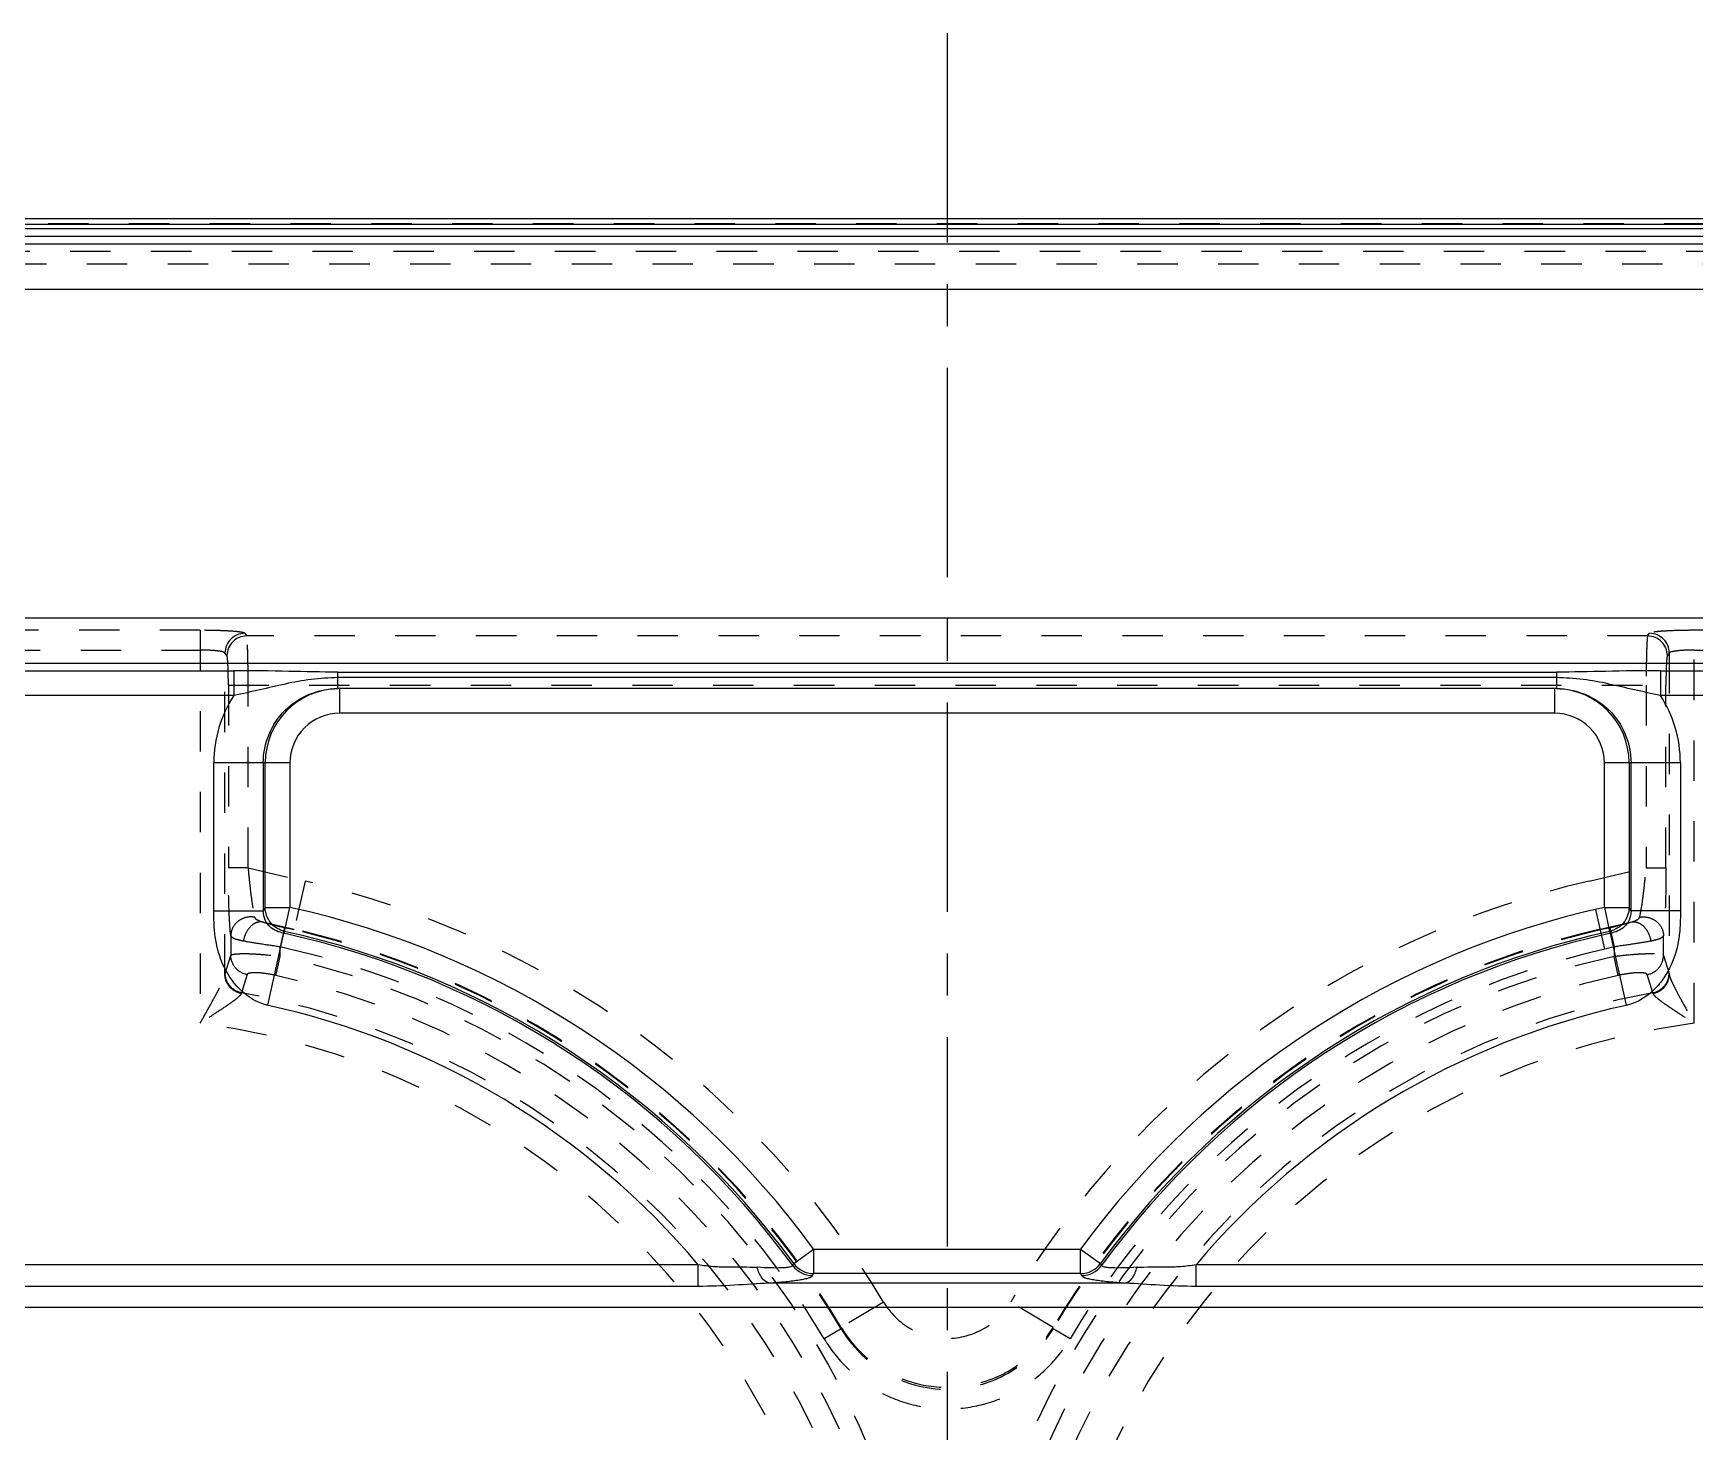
# Model space of a CAD drawing. Header units: millimetres. Extents: x 1727 to 4210, y -6182 to 759.
# Drawn here: x 2716.3 to 2783.5, y -464.8 to -408.2 of the extents above; entities that cross this region are included whole.
import ezdxf

# ---------------------------------------------------------------- set-up
doc = ezdxf.new("R2010")
doc.units = ezdxf.units.MM
doc.header["$LTSCALE"] = 16.335
doc.linetypes.add('CENTER', pattern=[0.6, 0.375, -0.075, 0.075, -0.075])
doc.linetypes.add('HIDDEN', pattern=[0.2, 0.1, -0.1])
doc.layers.get('0').update_dxf_attribs({"linetype": 'CONTINUOUS'})
doc.layers.add('DEFAULT_2', color=8, linetype='HIDDEN')

msp = doc.modelspace()

# ---------------------------------------------------------------- linework, layer by layer
at = {"color": 1, "linetype": 'CENTER', "ltscale": 1.38079}
msp.add_line((2753.27, -408.214), (2753.27, -599.214), dxfattribs=at)
at = {"color": 7, "linetype": 'Continuous'}
for p, q in [((2845.754, -415.714), (2660.786, -415.714)), ((2700.77, -415.937), (2805.77, -415.937)), ((2700.77, -416.103), (2805.77, -416.103)), ((2805.769, -416.437), (2700.771, -416.437)), ((2700.771, -416.734), (2805.769, -416.734)), ((2805.77, -418.58), (2700.77, -418.58)), ((2700.77, -431.847), (2805.77, -431.847)), ((2805.77, -433.693), (2700.77, -433.693)), ((2713.609, -433.991), (2724.431, -433.991)), ((2724.431, -433.991), (2724.431, -434.989)), ((2728.628, -434.049), (2777.911, -434.049)), ((2728.629, -434.714), (2728.629, -434.049)), ((2777.911, -434.27), (2728.629, -434.27)), ((2777.912, -434.049), (2777.911, -434.714)), ((2782.109, -433.991), (2782.109, -434.989)), ((2782.109, -433.991), (2792.931, -433.991)), ((2724.431, -434.989), (2713.609, -434.989)), ((2777.911, -434.714), (2728.629, -434.714)), ((2728.7, -434.714), (2728.7, -435.714)), ((2777.84, -435.714), (2777.84, -434.714)), ((2792.931, -434.989), (2782.109, -434.989)), ((2777.84, -435.714), (2728.7, -435.714)), ((2723.622, -443.706), (2723.622, -437.714)), ((2726.697, -437.714), (2723.622, -437.714)), ((2725.619, -437.714), (2725.619, -443.706)), ((2725.698, -443.561), (2725.698, -437.714)), ((2726.697, -437.713), (2726.697, -443.561)), ((2779.843, -443.561), (2779.843, -437.713)), ((2782.918, -437.714), (2779.843, -437.714)), ((2780.842, -437.714), (2780.842, -443.561)), ((2780.921, -443.706), (2780.921, -437.714)), ((2782.918, -437.714), (2782.918, -443.706)), ((2723.622, -443.706), (2725.619, -443.706)), ((2725.698, -443.561), (2725.619, -443.706)), ((2725.698, -443.561), (2726.697, -443.561)), ((2726.483, -444.533), (2726.697, -443.561)), ((2779.843, -443.561), (2780.057, -444.533)), ((2779.843, -443.561), (2780.842, -443.561)), ((2780.921, -443.706), (2780.842, -443.561)), ((2782.918, -443.706), (2780.921, -443.706)), ((2725.805, -447.521), (2726.444, -444.607)), ((2726.444, -444.607), (2726.48, -444.532)), ((2780.057, -444.533), (2780.096, -444.607)), ((2780.735, -447.521), (2780.096, -444.607)), ((2747.069, -457.963), (2747.872, -457.376)), ((2747.872, -457.376), (2747.872, -458.371)), ((2747.872, -457.376), (2758.668, -457.376)), ((2758.668, -458.371), (2758.668, -457.376)), ((2758.668, -457.376), (2759.471, -457.963)), ((2694.833, -458.007), (2743.207, -458.007)), ((2743.207, -458.873), (2743.207, -458.007)), ((2747.027, -458.043), (2747.069, -457.963)), ((2759.471, -457.963), (2759.513, -458.043)), ((2763.333, -458.873), (2763.333, -458.007)), ((2763.333, -458.007), (2811.707, -458.007)), ((2746.065, -458.745), (2760.475, -458.745)), ((2747.831, -458.451), (2747.872, -458.371)), ((2758.668, -458.371), (2747.872, -458.371)), ((2758.668, -458.371), (2758.709, -458.451)), ((2694.833, -458.873), (2743.207, -458.873)), ((2763.333, -458.873), (2811.707, -458.873)), ((2835.77, -459.739), (2670.77, -459.739))]:
    msp.add_line(p, q, dxfattribs=at)
for centre, radius, start, end in [((2728.615, -437.714), 4.993, 146.93476, 180.00236), ((2728.699, -437.715), 3.001, 91.31129, 179.98293), ((2777.841, -437.715), 3.001, 0.01709, 88.68743), ((2777.923, -437.714), 4.994, 0.00311, 33.05894), ((2728.698, -437.715), 2.001, 89.93062, 179.94135), ((2777.842, -437.715), 2.001, 0.057, 90.07108), ((2719.02, -478.464), 35.737, 36.16272, 77.59504), ((2787.52, -478.464), 35.737, 102.40496, 143.83728), ((2719.02, -478.464), 34.661, 36.09688, 77.63273), ((2719.02, -478.464), 34.742, 36.16272, 77.59504), ((2787.52, -478.464), 34.742, 102.40496, 143.83728), ((2787.52, -478.464), 34.661, 102.36727, 143.90312), ((2719.02, -478.464), 31.678, 40.22306, 77.70279), ((2787.52, -478.464), 31.678, 102.37598, 139.77694), ((2747.837, -457.445), 1.006, 216.43824, 269.67081), ((2747.878, -457.365), 1.006, 216.49406, 269.66869), ((2758.662, -457.365), 1.006, 270.33072, 323.50559), ((2758.703, -457.445), 1.006, 270.331, 323.56272)]:
    msp.add_arc(centre, radius, start, end, dxfattribs=at)
for points, knots in [([(2728.628, -434.049), (2727.969, -434.049), (2726.57, -434.01), (2725.17, -433.991), (2724.431, -433.991)], [0, 0, 0, 0, 0.471481, 1, 1, 1, 1]), ([(2728.629, -434.27), (2728.269, -434.284), (2727.556, -434.317), (2726.51, -434.521), (2725.478, -434.768), (2724.783, -434.917), (2724.431, -434.989)], [0, 0, 0, 0, 0.253085, 0.500473, 0.747357, 1, 1, 1, 1]), ([(2782.109, -433.991), (2781.37, -433.991), (2779.97, -434.011), (2778.571, -434.049), (2777.911, -434.049)], [0, 0, 0, 0, 0.528481, 1, 1, 1, 1]), ([(2782.109, -434.989), (2781.757, -434.918), (2781.062, -434.768), (2780.03, -434.521), (2778.984, -434.317), (2778.271, -434.282), (2777.911, -434.27)], [0, 0, 0, 0, 0.252659, 0.499559, 0.746894, 1, 1, 1, 1]), ([(2725.619, -437.714), (2725.619, -437.323), (2725.782, -436.536), (2726.445, -435.534), (2727.45, -434.875), (2728.238, -434.714), (2728.629, -434.714)], [0, 0, 0, 0, 0.250052, 0.499779, 0.74966, 1, 1, 1, 1]), ([(2777.911, -434.714), (2778.302, -434.714), (2779.09, -434.875), (2780.095, -435.534), (2780.758, -436.536), (2780.921, -437.323), (2780.921, -437.714)], [0, 0, 0, 0, 0.250335, 0.500216, 0.749936, 1, 1, 1, 1]), ([(2725.767, -447.51), (2725.388, -447.426), (2724.685, -446.997), (2724.112, -446.188), (2723.82, -445.458), (2723.684, -444.882), (2723.625, -444.295), (2723.622, -443.903), (2723.622, -443.706)], [0, 0, 0, 0, 0.248353, 0.498164, 0.623617, 0.749084, 0.874551, 1, 1, 1, 1]), ([(2726.444, -444.607), (2726.345, -444.586), (2726.148, -444.527), (2725.877, -444.356), (2725.668, -444.076), (2725.618, -443.833), (2725.619, -443.706)], [0, 0, 0, 0, 0.229264, 0.460994, 0.712617, 1, 1, 1, 1]), ([(2726.48, -444.532), (2726.265, -444.483), (2725.857, -444.233), (2725.699, -443.781), (2725.698, -443.561)], [0, 0, 0, 0, 0.500674, 1, 1, 1, 1]), ([(2780.842, -443.561), (2780.841, -443.782), (2780.682, -444.235), (2780.272, -444.485), (2780.057, -444.533)], [0, 0, 0, 0, 0.499315, 1, 1, 1, 1]), ([(2780.921, -443.706), (2780.922, -443.833), (2780.872, -444.076), (2780.663, -444.356), (2780.392, -444.527), (2780.195, -444.586), (2780.096, -444.607)], [0, 0, 0, 0, 0.287383, 0.539006, 0.770736, 1, 1, 1, 1]), ([(2782.918, -443.706), (2782.918, -443.904), (2782.915, -444.301), (2782.834, -445.089), (2782.595, -445.858), (2782.18, -446.536), (2781.782, -446.982), (2781.299, -447.335), (2780.924, -447.48), (2780.731, -447.522)], [0, 0, 0, 0, 0.125155, 0.250301, 0.499901, 0.62503, 0.750114, 0.875122, 1, 1, 1, 1]), ([(2743.207, -458.007), (2743.412, -458.037), (2743.822, -458.082), (2744.431, -458.105), (2745.02, -458.099), (2745.404, -458.101), (2745.591, -458.113)], [0, 0, 0, 0, 0.260181, 0.516953, 0.765248, 1, 1, 1, 1]), ([(2747.027, -458.043), (2747.021, -458.059), (2746.976, -458.087), (2746.889, -458.11), (2746.758, -458.129), (2746.507, -458.145), (2746.113, -458.142), (2745.777, -458.125), (2745.591, -458.113)], [0, 0, 0, 0, 0.035809, 0.098168, 0.189008, 0.307148, 0.61606, 1, 1, 1, 1]), ([(2746.065, -458.745), (2745.953, -458.726), (2745.792, -458.585), (2745.664, -458.347), (2745.611, -458.194), (2745.591, -458.113)], [0, 0, 0, 0, 0.415467, 0.694991, 1, 1, 1, 1]), ([(2760.949, -458.113), (2760.763, -458.125), (2760.427, -458.142), (2760.033, -458.145), (2759.782, -458.129), (2759.651, -458.11), (2759.564, -458.087), (2759.519, -458.059), (2759.513, -458.043)], [0, 0, 0, 0, 0.38394, 0.692852, 0.81099, 0.901829, 0.964188, 1, 1, 1, 1]), ([(2760.475, -458.745), (2760.587, -458.726), (2760.748, -458.585), (2760.876, -458.347), (2760.929, -458.194), (2760.949, -458.113)], [0, 0, 0, 0, 0.415468, 0.694991, 1, 1, 1, 1]), ([(2760.949, -458.113), (2761.136, -458.101), (2761.52, -458.099), (2762.109, -458.105), (2762.718, -458.082), (2763.128, -458.037), (2763.333, -458.007)], [0, 0, 0, 0, 0.234746, 0.483039, 0.739813, 1, 1, 1, 1]), ([(2743.207, -458.873), (2743.696, -458.873), (2744.65, -458.84), (2745.601, -458.76), (2746.065, -458.745)], [0, 0, 0, 0, 0.512929, 1, 1, 1, 1]), ([(2746.065, -458.745), (2746.292, -458.73), (2746.618, -458.705), (2747.028, -458.66), (2747.283, -458.625), (2747.493, -458.587), (2747.656, -458.547), (2747.764, -458.508), (2747.821, -458.472), (2747.831, -458.451)], [0, 0, 0, 0, 0.378101, 0.542344, 0.685506, 0.804732, 0.897453, 0.962168, 1, 1, 1, 1]), ([(2758.709, -458.451), (2758.719, -458.472), (2758.776, -458.507), (2758.884, -458.547), (2759.047, -458.587), (2759.257, -458.625), (2759.512, -458.66), (2759.922, -458.705), (2760.248, -458.73), (2760.475, -458.745)], [0, 0, 0, 0, 0.037849, 0.102579, 0.195299, 0.314513, 0.45766, 0.621896, 1, 1, 1, 1]), ([(2760.475, -458.745), (2760.939, -458.76), (2761.89, -458.84), (2762.844, -458.873), (2763.333, -458.873)], [0, 0, 0, 0, 0.487071, 1, 1, 1, 1])]:
    msp.add_open_spline(points, degree=3, knots=knots, dxfattribs=at)
at = {"layer": 'DEFAULT_2', "color": 8, "linetype": 'HIDDEN'}
for p, q in [((2810.032, -415.917), (2696.508, -415.917)), ((2696.508, -416.416), (2810.032, -416.416)), ((2843.592, -417.038), (2662.948, -417.038)), ((2662.948, -417.536), (2843.592, -417.536)), ((2723.071, -432.357), (2714.969, -432.357)), ((2723.071, -432.357), (2723.071, -448.243)), ((2724.869, -432.477), (2724.949, -432.584)), ((2781.591, -432.584), (2724.949, -432.584)), ((2781.591, -432.584), (2781.671, -432.477)), ((2783.469, -448.243), (2783.469, -432.357)), ((2791.571, -432.357), (2783.469, -432.357)), ((2714.969, -433.156), (2723.071, -433.156)), ((2724.07, -446.277), (2724.07, -433.275)), ((2724.15, -433.382), (2724.07, -433.275)), ((2782.47, -433.275), (2782.39, -433.382)), ((2782.47, -433.275), (2782.47, -446.277)), ((2783.469, -433.156), (2791.571, -433.156)), ((2724.208, -434.579), (2724.208, -441.965)), ((2724.208, -434.579), (2782.332, -434.579)), ((2725.007, -441.965), (2725.007, -434.579)), ((2781.533, -434.579), (2781.533, -441.965)), ((2782.332, -441.965), (2782.332, -434.579)), ((2725.007, -441.965), (2724.208, -441.965)), ((2725.007, -441.965), (2727.31, -442.496)), ((2779.23, -442.496), (2781.533, -441.965)), ((2781.533, -441.965), (2782.332, -441.965)), ((2727.31, -442.496), (2726.676, -445.244)), ((2779.864, -445.244), (2779.23, -442.496)), ((2724.306, -444.695), (2724.306, -445.504)), ((2725.592, -444.147), (2726.862, -444.44)), ((2726.482, -444.381), (2726.303, -445.158)), ((2726.856, -444.467), (2726.482, -444.381)), ((2779.678, -444.44), (2780.948, -444.147)), ((2780.058, -444.381), (2779.684, -444.467)), ((2780.058, -444.381), (2780.237, -445.158)), ((2782.234, -445.504), (2782.234, -444.695)), ((2726.303, -445.542), (2726.303, -445.158)), ((2726.676, -445.244), (2726.303, -445.158)), ((2780.237, -445.158), (2779.864, -445.244)), ((2780.237, -445.158), (2780.237, -445.542)), ((2724.08, -446.235), (2724.306, -445.504)), ((2726.133, -446.312), (2726.303, -445.542)), ((2780.407, -446.312), (2780.237, -445.542)), ((2782.234, -445.504), (2782.46, -446.235)), ((2724.962, -446.279), (2724.738, -447.011)), ((2781.802, -447.011), (2781.578, -446.279)), ((2750.701, -459.524), (2748.989, -460.548)), ((2757.551, -460.548), (2755.839, -459.524)), ((2748.986, -460.597), (2748.3, -461.005)), ((2748.986, -460.597), (2748.989, -460.548)), ((2757.554, -460.597), (2757.551, -460.548)), ((2758.24, -461.005), (2757.554, -460.597))]:
    msp.add_line(p, q, dxfattribs=at)
for centre, radius, start, end in [((2724.872, -433.279), 0.802, 90.21515, 179.72234), ((2724.952, -433.386), 0.802, 90.2152, 179.71969), ((2781.588, -433.386), 0.802, 0.28058, 89.78508), ((2781.668, -433.279), 0.802, 0.27756, 89.784), ((2728.699, -437.667), 2.953, 89.9834, 91.32705), ((2777.841, -437.667), 2.953, 88.67209, 90.01649), ((2719.02, -478.464), 36.911, 30.87199, 77.02103), ((2787.52, -478.464), 36.911, 102.97897, 149.12801), ((2719.02, -478.464), 34.888, 30.80549, 77.02103), ((2719.02, -478.464), 34.916, 30.87199, 77.02103), ((2787.52, -478.464), 34.916, 102.97897, 149.12801), ((2787.52, -478.464), 34.888, 102.97897, 149.19451), ((2719.02, -478.464), 34.09, 30.80549, 77.02103), ((2787.52, -478.464), 34.09, 102.97897, 149.19451), ((2719.02, -478.464), 33.717, 282.47454, 77.52546), ((2787.52, -478.464), 33.717, 102.47454, 257.52546), ((2719.02, -478.464), 32.929, 282.47454, 77.52546), ((2787.52, -478.464), 32.929, 102.47454, 257.52546), ((2719.02, -478.464), 31.969, 280.30331, 79.69669), ((2787.52, -478.464), 31.969, 100.30331, 259.69669), ((2719.02, -478.464), 30.491, 277.63481, 82.36519), ((2787.52, -478.464), 30.491, 97.63481, 262.36519), ((2753.27, -457.974), 4.995, 211.01455, 328.98545)]:
    msp.add_arc(centre, radius, start, end, dxfattribs=at)
for points, knots in [([(2724.869, -432.477), (2724.864, -432.471), (2724.847, -432.462), (2724.794, -432.445), (2724.687, -432.427), (2724.518, -432.407), (2724.296, -432.39), (2724.031, -432.376), (2723.617, -432.361), (2723.294, -432.357), (2723.071, -432.357)], [0, 0, 0, 0, 0.011445, 0.030787, 0.094247, 0.189803, 0.314036, 0.462756, 0.630793, 1, 1, 1, 1]), ([(2725.007, -434.579), (2725.007, -434.334), (2725.005, -433.978), (2724.998, -433.524), (2724.991, -433.231), (2724.983, -432.984), (2724.973, -432.795), (2724.965, -432.674), (2724.956, -432.611), (2724.952, -432.59), (2724.949, -432.584)], [0, 0, 0, 0, 0.367063, 0.534497, 0.683052, 0.807646, 0.904089, 0.968817, 0.988662, 1, 1, 1, 1]), ([(2781.591, -432.584), (2781.588, -432.59), (2781.584, -432.611), (2781.575, -432.674), (2781.567, -432.795), (2781.557, -432.984), (2781.549, -433.231), (2781.542, -433.524), (2781.535, -433.978), (2781.533, -434.334), (2781.533, -434.579)], [0, 0, 0, 0, 0.011338, 0.031183, 0.095911, 0.192354, 0.316948, 0.465503, 0.632937, 1, 1, 1, 1]), ([(2783.469, -432.357), (2783.246, -432.357), (2782.923, -432.361), (2782.509, -432.376), (2782.244, -432.39), (2782.022, -432.407), (2781.853, -432.427), (2781.746, -432.445), (2781.693, -432.462), (2781.676, -432.471), (2781.671, -432.477)], [0, 0, 0, 0, 0.36919, 0.537219, 0.685939, 0.810177, 0.905742, 0.969208, 0.988553, 1, 1, 1, 1]), ([(2724.07, -433.275), (2724.065, -433.263), (2724.031, -433.245), (2723.97, -433.225), (2723.874, -433.205), (2723.696, -433.181), (2723.425, -433.161), (2723.195, -433.156), (2723.071, -433.156)], [0, 0, 0, 0, 0.036217, 0.102044, 0.197552, 0.320648, 0.634756, 1, 1, 1, 1]), ([(2783.469, -433.156), (2783.345, -433.156), (2783.115, -433.161), (2782.844, -433.181), (2782.666, -433.205), (2782.57, -433.225), (2782.508, -433.245), (2782.475, -433.263), (2782.47, -433.275)], [0, 0, 0, 0, 0.365249, 0.679351, 0.802445, 0.897954, 0.963782, 1, 1, 1, 1]), ([(2724.208, -434.579), (2724.208, -434.432), (2724.206, -434.218), (2724.199, -433.946), (2724.192, -433.769), (2724.184, -433.622), (2724.175, -433.507), (2724.163, -433.432), (2724.157, -433.392), (2724.15, -433.382)], [0, 0, 0, 0, 0.366493, 0.533761, 0.682142, 0.806488, 0.902864, 0.967979, 1, 1, 1, 1]), ([(2782.39, -433.382), (2782.383, -433.392), (2782.377, -433.432), (2782.365, -433.507), (2782.356, -433.622), (2782.348, -433.769), (2782.341, -433.946), (2782.334, -434.218), (2782.332, -434.432), (2782.332, -434.579)], [0, 0, 0, 0, 0.03202, 0.097133, 0.19351, 0.317858, 0.466241, 0.63351, 1, 1, 1, 1]), ([(2724.306, -444.695), (2724.286, -444.552), (2724.259, -444.193), (2724.23, -443.572), (2724.212, -442.806), (2724.208, -442.254), (2724.208, -441.965)], [0, 0, 0, 0, 0.158721, 0.394016, 0.683084, 1, 1, 1, 1]), ([(2725.007, -441.965), (2725.025, -442.175), (2725.064, -442.578), (2725.129, -443.138), (2725.197, -443.593), (2725.246, -443.856), (2725.274, -443.96)], [0, 0, 0, 0, 0.314597, 0.602733, 0.838506, 1, 1, 1, 1]), ([(2781.266, -443.96), (2781.294, -443.856), (2781.343, -443.593), (2781.411, -443.138), (2781.476, -442.578), (2781.515, -442.175), (2781.533, -441.965)], [0, 0, 0, 0, 0.161495, 0.397268, 0.685404, 1, 1, 1, 1]), ([(2782.332, -441.965), (2782.332, -442.254), (2782.328, -442.806), (2782.31, -443.572), (2782.281, -444.194), (2782.254, -444.552), (2782.234, -444.695)], [0, 0, 0, 0, 0.316933, 0.606008, 0.841296, 1, 1, 1, 1]), ([(2725.274, -443.96), (2725.165, -443.94), (2724.926, -443.943), (2724.595, -444.093), (2724.364, -444.366), (2724.308, -444.591), (2724.306, -444.695)], [0, 0, 0, 0, 0.242864, 0.510217, 0.770738, 1, 1, 1, 1]), ([(2725.274, -443.96), (2725.286, -444.006), (2725.4, -444.09), (2725.517, -444.125), (2725.592, -444.147)], [0, 0, 0, 0, 0.374633, 1, 1, 1, 1]), ([(2780.948, -444.147), (2781.023, -444.125), (2781.14, -444.09), (2781.254, -444.006), (2781.266, -443.96)], [0, 0, 0, 0, 0.625308, 1, 1, 1, 1]), ([(2781.266, -443.96), (2781.375, -443.94), (2781.614, -443.943), (2781.945, -444.093), (2782.176, -444.365), (2782.232, -444.591), (2782.234, -444.695)], [0, 0, 0, 0, 0.242858, 0.510213, 0.770738, 1, 1, 1, 1]), ([(2724.819, -444.925), (2724.75, -444.912), (2724.625, -444.885), (2724.448, -444.832), (2724.321, -444.76), (2724.306, -444.695)], [0, 0, 0, 0, 0.367566, 0.654699, 1, 1, 1, 1]), ([(2725.592, -444.147), (2725.513, -444.134), (2725.324, -444.159), (2725.077, -444.334), (2724.897, -444.605), (2724.834, -444.819), (2724.819, -444.925)], [0, 0, 0, 0, 0.201213, 0.45193, 0.733435, 1, 1, 1, 1]), ([(2725.592, -444.147), (2725.654, -444.166), (2725.949, -444.252), (2726.247, -444.326), (2726.482, -444.381)], [0, 0, 0, 0, 0.211656, 1, 1, 1, 1]), ([(2780.058, -444.381), (2780.141, -444.362), (2780.439, -444.29), (2780.736, -444.213), (2780.948, -444.147)], [0, 0, 0, 0, 0.277795, 1, 1, 1, 1]), ([(2780.948, -444.147), (2781.026, -444.134), (2781.213, -444.158), (2781.459, -444.331), (2781.642, -444.602), (2781.706, -444.818), (2781.721, -444.925)], [0, 0, 0, 0, 0.198409, 0.447368, 0.72987, 1, 1, 1, 1]), ([(2782.234, -444.695), (2782.219, -444.76), (2782.092, -444.832), (2781.915, -444.885), (2781.79, -444.912), (2781.721, -444.925)], [0, 0, 0, 0, 0.345263, 0.632412, 1, 1, 1, 1]), ([(2726.303, -445.158), (2726.032, -445.12), (2725.537, -445.048), (2725.043, -444.967), (2724.819, -444.925)], [0, 0, 0, 0, 0.546008, 1, 1, 1, 1]), ([(2781.721, -444.925), (2781.497, -444.967), (2781.003, -445.048), (2780.508, -445.12), (2780.237, -445.158)], [0, 0, 0, 0, 0.453992, 1, 1, 1, 1]), ([(2724.306, -445.504), (2724.316, -445.484), (2724.385, -445.46), (2724.506, -445.441), (2724.698, -445.429), (2724.944, -445.428), (2725.24, -445.439), (2725.699, -445.471), (2726.058, -445.509), (2726.303, -445.542)], [0, 0, 0, 0, 0.032445, 0.095747, 0.190828, 0.314676, 0.463215, 0.631198, 1, 1, 1, 1]), ([(2724.962, -446.279), (2724.785, -446.245), (2724.444, -446.052), (2724.308, -445.683), (2724.306, -445.504)], [0, 0, 0, 0, 0.501605, 1, 1, 1, 1]), ([(2780.237, -445.542), (2780.482, -445.509), (2780.841, -445.471), (2781.3, -445.439), (2781.596, -445.428), (2781.842, -445.429), (2782.034, -445.441), (2782.155, -445.46), (2782.224, -445.484), (2782.234, -445.504)], [0, 0, 0, 0, 0.368813, 0.536801, 0.685338, 0.809181, 0.904257, 0.967553, 1, 1, 1, 1]), ([(2781.578, -446.279), (2781.755, -446.245), (2782.096, -446.052), (2782.232, -445.683), (2782.234, -445.504)], [0, 0, 0, 0, 0.501606, 1, 1, 1, 1]), ([(2723.071, -448.243), (2723.17, -448.059), (2723.373, -447.701), (2723.618, -447.255), (2723.801, -446.911), (2723.922, -446.674), (2724.016, -446.468), (2724.064, -446.336), (2724.07, -446.277)], [0, 0, 0, 0, 0.283396, 0.559345, 0.690533, 0.813158, 0.919836, 1, 1, 1, 1]), ([(2724.07, -446.277), (2724.07, -446.273), (2724.073, -446.259), (2724.077, -446.245), (2724.08, -446.235)], [0, 0, 0, 0, 0.286349, 1, 1, 1, 1]), ([(2724.73, -447.038), (2724.642, -447.022), (2724.468, -446.956), (2724.181, -446.733), (2724.072, -446.454), (2724.07, -446.278)], [0, 0, 0, 0, 0.248842, 0.508598, 1, 1, 1, 1]), ([(2724.738, -447.011), (2724.56, -446.978), (2724.218, -446.784), (2724.081, -446.415), (2724.08, -446.235)], [0, 0, 0, 0, 0.50225, 1, 1, 1, 1]), ([(2726.133, -446.312), (2725.989, -446.28), (2725.72, -446.231), (2725.364, -446.198), (2725.123, -446.204), (2725.002, -446.235), (2724.966, -446.264), (2724.962, -446.279)], [0, 0, 0, 0, 0.368865, 0.683057, 0.897455, 0.961218, 1, 1, 1, 1]), ([(2781.578, -446.279), (2781.574, -446.264), (2781.538, -446.235), (2781.416, -446.204), (2781.176, -446.198), (2780.82, -446.231), (2780.551, -446.28), (2780.407, -446.312)], [0, 0, 0, 0, 0.038784, 0.102556, 0.316978, 0.63116, 1, 1, 1, 1]), ([(2781.802, -447.011), (2781.98, -446.978), (2782.322, -446.784), (2782.459, -446.415), (2782.46, -446.235)], [0, 0, 0, 0, 0.502249, 1, 1, 1, 1]), ([(2781.81, -447.038), (2781.897, -447.022), (2782.072, -446.956), (2782.359, -446.733), (2782.468, -446.454), (2782.47, -446.277)], [0, 0, 0, 0, 0.248859, 0.508621, 1, 1, 1, 1]), ([(2782.46, -446.235), (2782.461, -446.238), (2782.465, -446.252), (2782.468, -446.266), (2782.47, -446.277)], [0, 0, 0, 0, 0.213858, 1, 1, 1, 1]), ([(2782.47, -446.277), (2782.476, -446.329), (2782.517, -446.448), (2782.602, -446.641), (2782.717, -446.871), (2782.902, -447.218), (2783.155, -447.678), (2783.363, -448.051), (2783.469, -448.243)], [0, 0, 0, 0, 0.06999, 0.168828, 0.287405, 0.419053, 0.702974, 1, 1, 1, 1]), ([(2724.73, -447.038), (2724.725, -447.054), (2724.704, -447.089), (2724.635, -447.17), (2724.503, -447.281), (2724.309, -447.422), (2724.002, -447.635), (2723.584, -447.906), (2723.247, -448.133), (2723.071, -448.243)], [0, 0, 0, 0, 0.024622, 0.059214, 0.154309, 0.274311, 0.408235, 0.698147, 1, 1, 1, 1]), ([(2724.738, -447.011), (2724.735, -447.017), (2724.733, -447.026), (2724.731, -447.035), (2724.73, -447.038)], [0, 0, 0, 0, 0.714083, 1, 1, 1, 1]), ([(2781.81, -447.038), (2781.809, -447.035), (2781.807, -447.026), (2781.804, -447.017), (2781.802, -447.011)], [0, 0, 0, 0, 0.285912, 1, 1, 1, 1]), ([(2781.81, -447.038), (2781.813, -447.054), (2781.834, -447.09), (2781.904, -447.169), (2782.037, -447.279), (2782.229, -447.421), (2782.453, -447.576), (2782.695, -447.738), (2783.035, -447.961), (2783.295, -448.129), (2783.469, -448.243)], [0, 0, 0, 0, 0.024226, 0.058786, 0.15416, 0.273643, 0.407521, 0.550014, 0.697635, 1, 1, 1, 1]), ([(2750.701, -459.524), (2750.963, -459.961), (2751.726, -460.715), (2753.27, -461.124), (2754.814, -460.715), (2755.577, -459.961), (2755.839, -459.524)], [0, 0, 0, 0, 0.25008, 0.500002, 0.749923, 1, 1, 1, 1]), ([(2748.986, -460.596), (2749.205, -460.966), (2749.743, -461.65), (2751.112, -462.697), (2753.27, -463.281), (2755.428, -462.697), (2756.797, -461.65), (2757.334, -460.966), (2757.554, -460.596)], [0, 0, 0, 0, 0.125669, 0.251179, 0.499997, 0.748815, 0.874343, 1, 1, 1, 1]), ([(2748.3, -461.005), (2748.555, -461.432), (2749.177, -462.225), (2750.379, -463.136), (2751.774, -463.71), (2753.27, -463.906), (2754.766, -463.71), (2756.161, -463.136), (2757.363, -462.225), (2757.985, -461.432), (2758.24, -461.005)], [0, 0, 0, 0, 0.125001, 0.250002, 0.375002, 0.500004, 0.625005, 0.750004, 0.875003, 1, 1, 1, 1])]:
    msp.add_open_spline(points, degree=3, knots=knots, dxfattribs=at)

doc.saveas('drawing.dxf')
